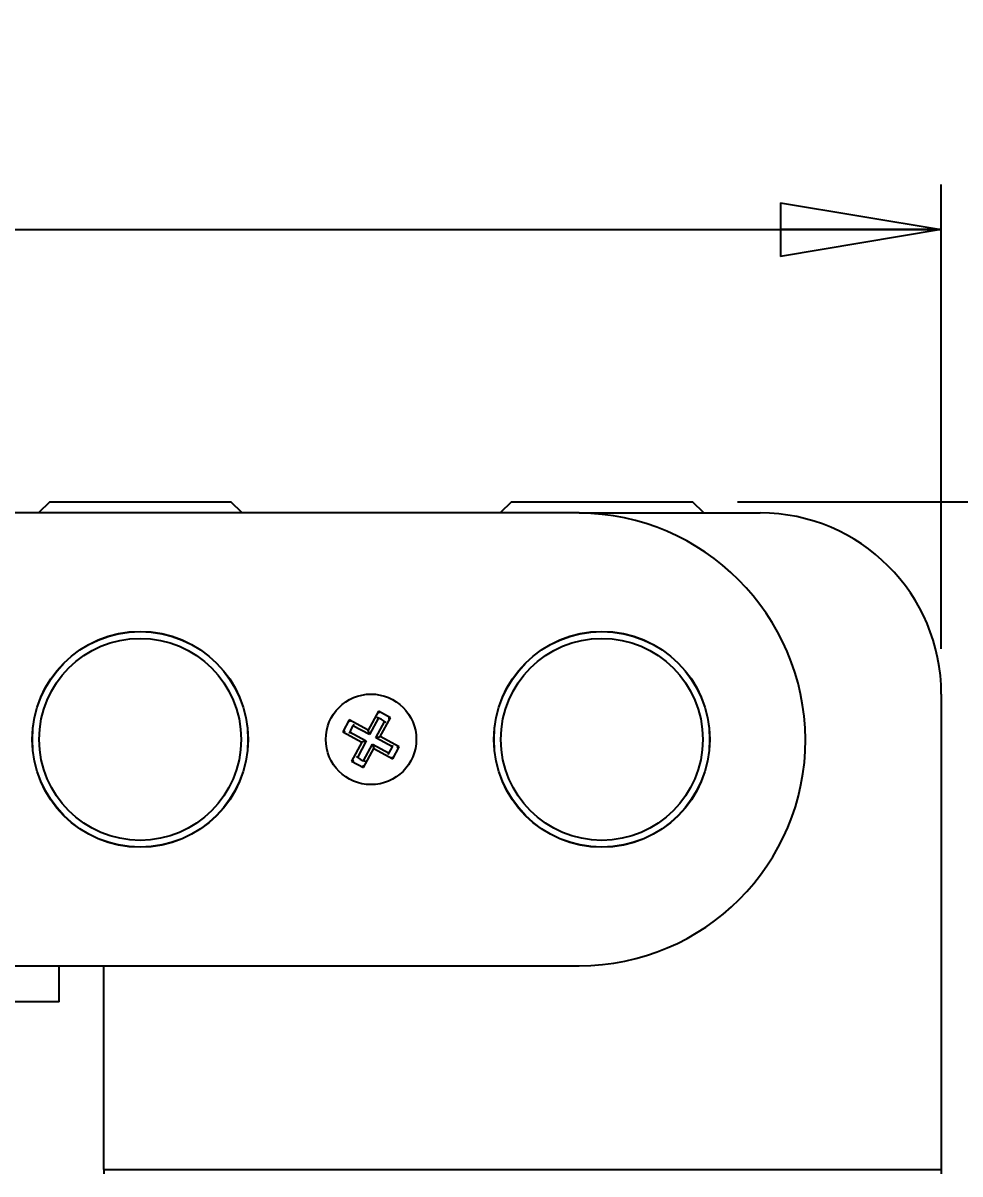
# Model space of a CAD drawing. Header units: millimetres. Extents: x 5 to 292, y 4 to 204.
# Drawn here: x 94.23 to 114.94, y 87.77 to 113.2 of the extents above; entities that cross this region are included whole.
import ezdxf

# ---------------------------------------------------------------- set-up
doc = ezdxf.new("R2010")
doc.units = ezdxf.units.MM
doc.layers.add('LAYER_1', color=179, linetype='Continuous')
doc.styles.add('SLDTEXTSTYLE0', font='TXT', dxfattribs={"width": 0.75})
doc.dimstyles.new('SLDDIMSTYLE0', dxfattribs={"dimtxt": 3.5, "dimasz": 3.556, "dimexe": 0, "dimexo": 0.0625, "dimgap": 0.875, "dimtad": 1, "dimrnd": 1e-09, "dimzin": 12, "dimdsep": 46, "dimtxsty": 'SLDTEXTSTYLE0', "dimblk1": 'CLOSED', "dimblk2": 'CLOSED', "dimsah": 1, "dimcen": 0.09, "dimadec": 0, "dimazin": 3, "dimtfac": 1, "dimtofl": 0, "dimtmove": 0, "dimatfit": 3, "dimldrblk": 'CLOSED', "dimfxl": 1, "dimfrac": 2, "dimtolj": 1, "dimtzin": 12, "dimarcsym": 0})
doc.dimstyles.new('SLDDIMSTYLE1', dxfattribs={"dimtxt": 3.5, "dimasz": 3.556, "dimexe": 0, "dimexo": 0.0625, "dimgap": 0.875, "dimtad": 1, "dimrnd": 1e-09, "dimzin": 12, "dimdsep": 46, "dimtxsty": 'SLDTEXTSTYLE0', "dimblk1": 'CLOSED', "dimblk2": 'CLOSED', "dimsah": 1, "dimcen": 0.09, "dimadec": 0, "dimazin": 3, "dimtfac": 1, "dimtmove": 0, "dimatfit": 0, "dimldrblk": 'CLOSED', "dimfxl": 1, "dimfrac": 2, "dimtolj": 1, "dimtzin": 12, "dimarcsym": 0})

# ---------------------------------------------------------------- blocks, each defined once
blk = doc.blocks.new('_CLOSED')
at = {"color": 0, "linetype": 'ByBlock', "lineweight": -2}
for p, q in [((-1, 0.166667), (0, 0)), ((-1, 0.166667), (-1, -0.166667)), ((0, 0), (-1, -0.166667)), ((0, 0), (-1, 0))]:
    blk.add_line(p, q, dxfattribs=at)
blk = doc.blocks.new('_D')
at = {"layer": 'LAYER_1'}
for p, q in [((48.523, 99.374), (48.523, 109.632)), ((114.523, 99.374), (114.523, 109.632)), ((48.523, 108.632), (114.523, 108.632))]:
    blk.add_line(p, q, dxfattribs=at)
at = {"layer": 'LAYER_1', "xscale": 3.556, "yscale": 3.556, "rotation": 180}
blk.add_blockref('_CLOSED', (48.523, 108.632, 1.494), dxfattribs=at)
at = {"layer": 'LAYER_1', "xscale": 3.556, "yscale": 3.556}
blk.add_blockref('_CLOSED', (114.523, 108.632, 1.494), dxfattribs=at)
at = {"layer": 'LAYER_1', "insert": (75.391, 113.144), "char_height": 3.5, "attachment_point": 1, "style": 'SLDTEXTSTYLE0'}
blk.add_mtext('66mm', dxfattribs=at)
blk = doc.blocks.new('_D_1')
at = {"layer": 'LAYER_1'}
for p, q in [((134.517, 102.624), (134.517, 108.974)), ((110.023, 102.624), (135.517, 102.624)), ((134.517, 102.624), (134.517, 79.651)), ((74.17, 79.651), (135.517, 79.651)), ((134.517, 79.651), (134.517, 73.301))]:
    blk.add_line(p, q, dxfattribs=at)
at = {"layer": 'LAYER_1', "xscale": 3.556, "yscale": 3.556}
for p, rotation in [((134.517, 102.624, 1.494), 270), ((134.517, 79.651, 1.494), 90)]:
    blk.add_blockref('_CLOSED', p, dxfattribs=dict(at, rotation=rotation))
at = {"layer": 'LAYER_1', "insert": (130.005, 80.992), "char_height": 3.5, "attachment_point": 1, "rotation": 90, "style": 'SLDTEXTSTYLE0'}
blk.add_mtext('22.97mm', dxfattribs=at)

msp = doc.modelspace()

# ---------------------------------------------------------------- linework, layer by layer
at = {"color": 7, "linetype": 'Continuous', "lineweight": 25}
for p, q in [((94.823, 102.624), (94.573, 102.374)), ((94.823, 102.624), (98.823, 102.624)), ((99.073, 102.374), (98.823, 102.624)), ((105.023, 102.624), (104.773, 102.374)), ((105.023, 102.624), (109.023, 102.624)), ((109.273, 102.374), (109.023, 102.624)), ((106.523, 102.374), (56.523, 102.374)), ((106.523, 102.374), (110.523, 102.374)), ((114.523, 98.374), (114.523, 87.874)), ((102.087, 97.996), (101.862, 97.577)), ((102.102, 97.946), (102.087, 97.996)), ((102.351, 97.853), (102.087, 97.996)), ((101.443, 97.802), (101.301, 97.538)), ((101.862, 97.577), (101.443, 97.802)), ((101.458, 97.753), (101.443, 97.802)), ((101.891, 97.479), (101.524, 97.676)), ((102.089, 97.846), (101.891, 97.479)), ((102.027, 97.405), (102.225, 97.773)), ((102.126, 97.435), (102.351, 97.853)), ((102.302, 97.839), (102.351, 97.853)), ((101.351, 97.553), (101.301, 97.538)), ((101.301, 97.538), (101.72, 97.313)), ((101.451, 97.54), (101.818, 97.343)), ((101.891, 97.479), (101.862, 97.577)), ((102.027, 97.405), (102.126, 97.435)), ((102.395, 97.208), (102.027, 97.405)), ((102.544, 97.21), (102.126, 97.435)), ((101.72, 97.313), (101.495, 96.895)), ((101.818, 97.343), (101.621, 96.976)), ((101.818, 97.343), (101.72, 97.313)), ((101.757, 96.902), (101.954, 97.269)), ((101.759, 96.753), (101.984, 97.171)), ((101.954, 97.269), (101.984, 97.171)), ((101.954, 97.269), (102.321, 97.072)), ((101.984, 97.171), (102.402, 96.946)), ((102.402, 96.946), (102.544, 97.21)), ((102.495, 97.195), (102.544, 97.21)), ((101.544, 96.909), (101.495, 96.895)), ((101.495, 96.895), (101.759, 96.753)), ((102.387, 96.995), (102.402, 96.946)), ((101.744, 96.802), (101.759, 96.753)), ((92.523, 92.374), (106.523, 92.374)), ((95.03, 91.574), (95.03, 92.374)), ((96.023, 87.874), (96.023, 92.374)), ((95.03, 91.574), (94.03, 91.574)), ((96.023, 87.874), (96.023, 87.774)), ((96.023, 87.874), (114.523, 87.874)), ((114.523, 87.874), (114.523, 87.774))]:
    msp.add_line(p, q, dxfattribs=at)
at = {"color": 7, "linetype": 'Continuous', "lineweight": 25, "flags": 128}
for points in [[(101.548, 97.705), (101.498, 97.637), (101.44, 97.505)], [(102.254, 97.749), (102.146, 97.822), (102.053, 97.857)], [(102.298, 97.043), (102.389, 97.193), (102.406, 97.243)]]:
    msp.add_lwpolyline(points, dxfattribs=at)
at = {"color": 7, "linetype": 'Continuous', "lineweight": 25}
for centre, radius in [((96.823, 97.374), 2.385), ((96.823, 97.374), 2.381), ((107.023, 97.374), 2.385), ((107.023, 97.374), 2.381), ((96.823, 97.374), 2.231), ((107.023, 97.374), 2.231), ((101.923, 97.374), 1)]:
    msp.add_circle(centre, radius, dxfattribs=at)
for centre, radius, start, end in [((106.479, 97.33), 5.044, 0.5, 89.5), ((110.523, 98.374), 4, 0, 90), ((106.523, 97.374), 5, 270, 0), ((101.923, 97.374), 0.5, 228.5947, 254.86)]:
    msp.add_arc(centre, radius, start, end, dxfattribs=at)

# ---------------------------------------------------------------- dimensions: what is measured, and where the dimension line sits
at = {"layer": 'LAYER_1'}
dim = msp.add_linear_dim(base=(114.523, 108.632), p1=(48.523, 98.374), p2=(114.523, 98.374), dimstyle='SLDDIMSTYLE0', dxfattribs=at)
dim.commit()
dim.dimension.update_dxf_attribs({"geometry": '_D', "text_midpoint": (82.352, 108.632), "dimtype": 160})
dim = msp.add_linear_dim(base=(134.517, 79.651), p1=(109.023, 102.624), p2=(73.17, 79.651), angle=90, dimstyle='SLDDIMSTYLE1', dxfattribs=at)
dim.commit()
dim.dimension.update_dxf_attribs({"geometry": '_D_1', "text_midpoint": (134.517, 91.186), "dimtype": 160})

doc.saveas('drawing.dxf')
